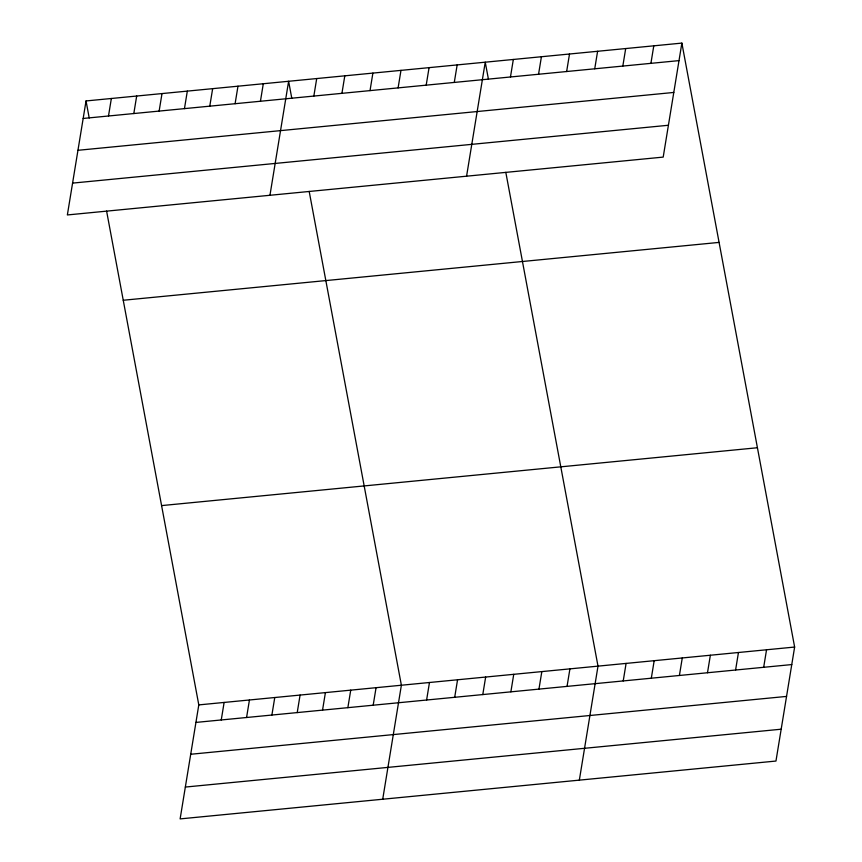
<?xml version="1.0" encoding="UTF-8"?>
<svg xmlns="http://www.w3.org/2000/svg" width="862" height="862" viewBox="0 0 862 862"><rect width="100%" height="100%" fill="white"/><g stroke="black" fill="none" stroke-linecap="round" stroke-linejoin="round"><path stroke-width="1.29" d="M86.038 100.951L67.365 214.95L663.201 157.1L681.874 43.1L86.038 100.951L89.217 117.997M108.493 116.004L111.36 98.494M133.815 113.547L136.681 96.027M159.136 111.09L162.002 93.57M184.457 108.634L187.323 91.113M209.778 106.166L212.655 88.657M235.1 103.709L237.977 86.2M260.432 101.253L263.298 83.743M269.957 195.275L288.619 81.276L291.798 98.322M106.597 211.093L198.799 704.9L180.126 818.9L775.962 761.049L794.635 647.05L681.874 43.1M313.843 96.07L316.71 78.55M221.254 719.964L224.12 702.444M341.934 93.344L344.8 75.824M246.575 717.496L249.441 699.987M370.024 90.618L372.89 73.098M271.896 715.04L274.762 697.53M398.104 87.892L400.981 70.372M297.218 712.583L300.084 695.074M322.539 710.126L325.416 692.606M426.194 85.155L429.071 67.645M347.86 707.67L350.737 690.15M454.285 82.429L457.162 64.919M373.192 705.213L376.058 687.693M466.579 176.182L485.241 62.193L488.431 79.239M382.717 799.236L401.38 685.236L309.189 191.418M510.466 76.977L513.332 59.467M426.604 700.019L429.47 682.51M538.556 74.251L541.422 56.741M454.694 697.293L457.56 679.784M566.646 71.524L569.513 54.004M482.785 694.567L485.651 677.058M594.737 68.798L597.603 51.278M510.875 691.841L513.741 674.321M622.827 66.072L625.693 48.552M538.955 689.115L541.832 671.595M650.918 63.346L653.784 45.826M567.045 686.389L569.922 668.869M579.339 780.142L598.002 666.143L505.811 172.335M623.226 680.937L626.092 663.417M651.316 678.2L654.183 660.691M679.407 675.474L682.273 657.965M707.497 672.748L710.363 655.239M735.588 670.022L738.454 652.512M763.678 667.296L766.544 649.786M83.161 118.46L679.008 60.62M77.957 150.3L673.793 92.449M72.58 183.11L668.416 125.259M123.244 300.256L719.08 242.405M161.582 505.595L757.418 447.744M198.799 704.9L794.635 647.05M195.922 722.421L791.769 664.57M190.717 754.261L786.553 696.41M185.341 787.06L781.177 729.209"/></g></svg>
